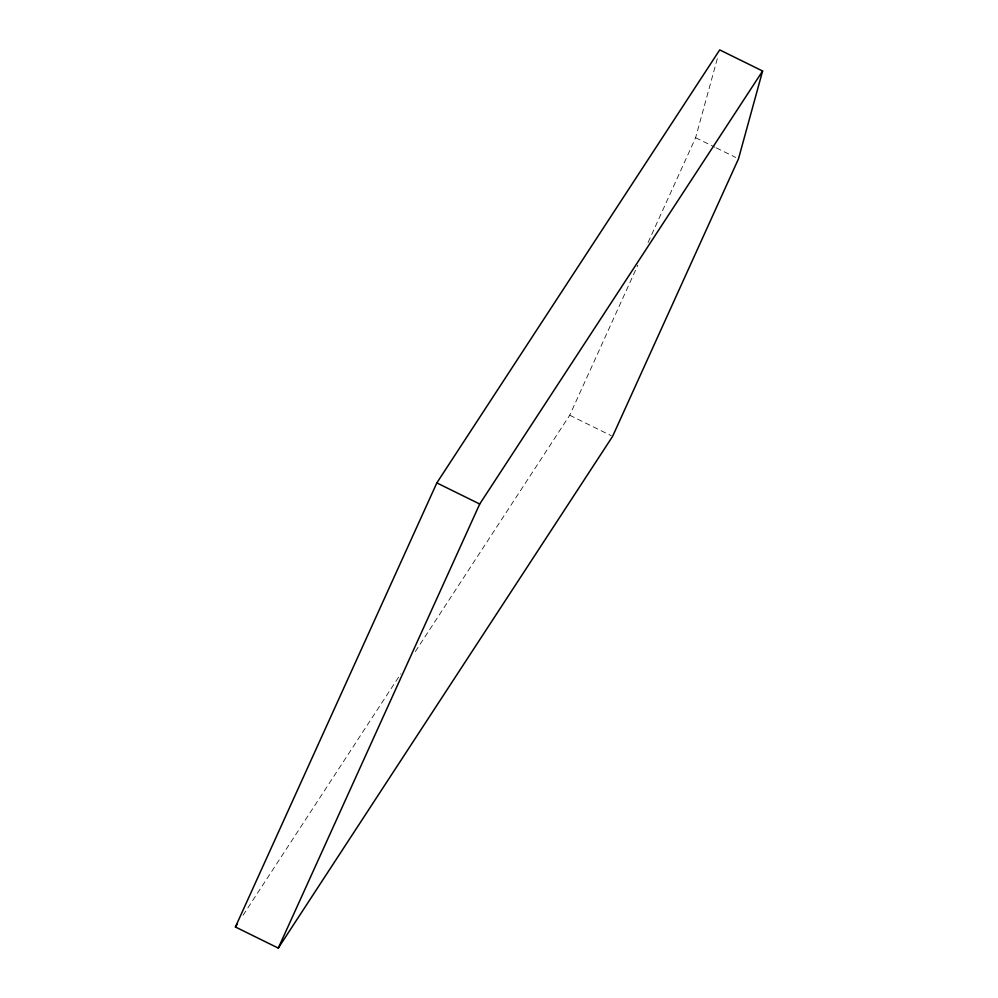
<?xml version="1.0" encoding="UTF-8"?>
<svg xmlns="http://www.w3.org/2000/svg" width="998" height="998" viewBox="0 0 998 998"><rect width="100%" height="100%" fill="white"/><g stroke="black" fill="none" stroke-linecap="round" stroke-linejoin="round"><path stroke-width="0.75" stroke-dasharray="4.99 3.74" d="M648.089 242.489L695.618 137.699L718.086 55.851M415.355 651.532L569.721 415.243L637.809 265.144M243.075 915.241L400.847 673.725M695.618 137.699L714.98 147.23M716.364 147.916L735.726 157.447M569.721 415.243L611.213 435.677"/><path stroke-width="1.5" d="M762.597 71.02L738.495 158.819L612.597 436.363L278.28 948.1L235.403 926.98L436.837 482.907L719.72 49.9L762.597 71.02L479.714 504.027L278.28 948.1M235.403 926.98L237.1 924.373M436.837 482.907L479.714 504.027"/></g></svg>
